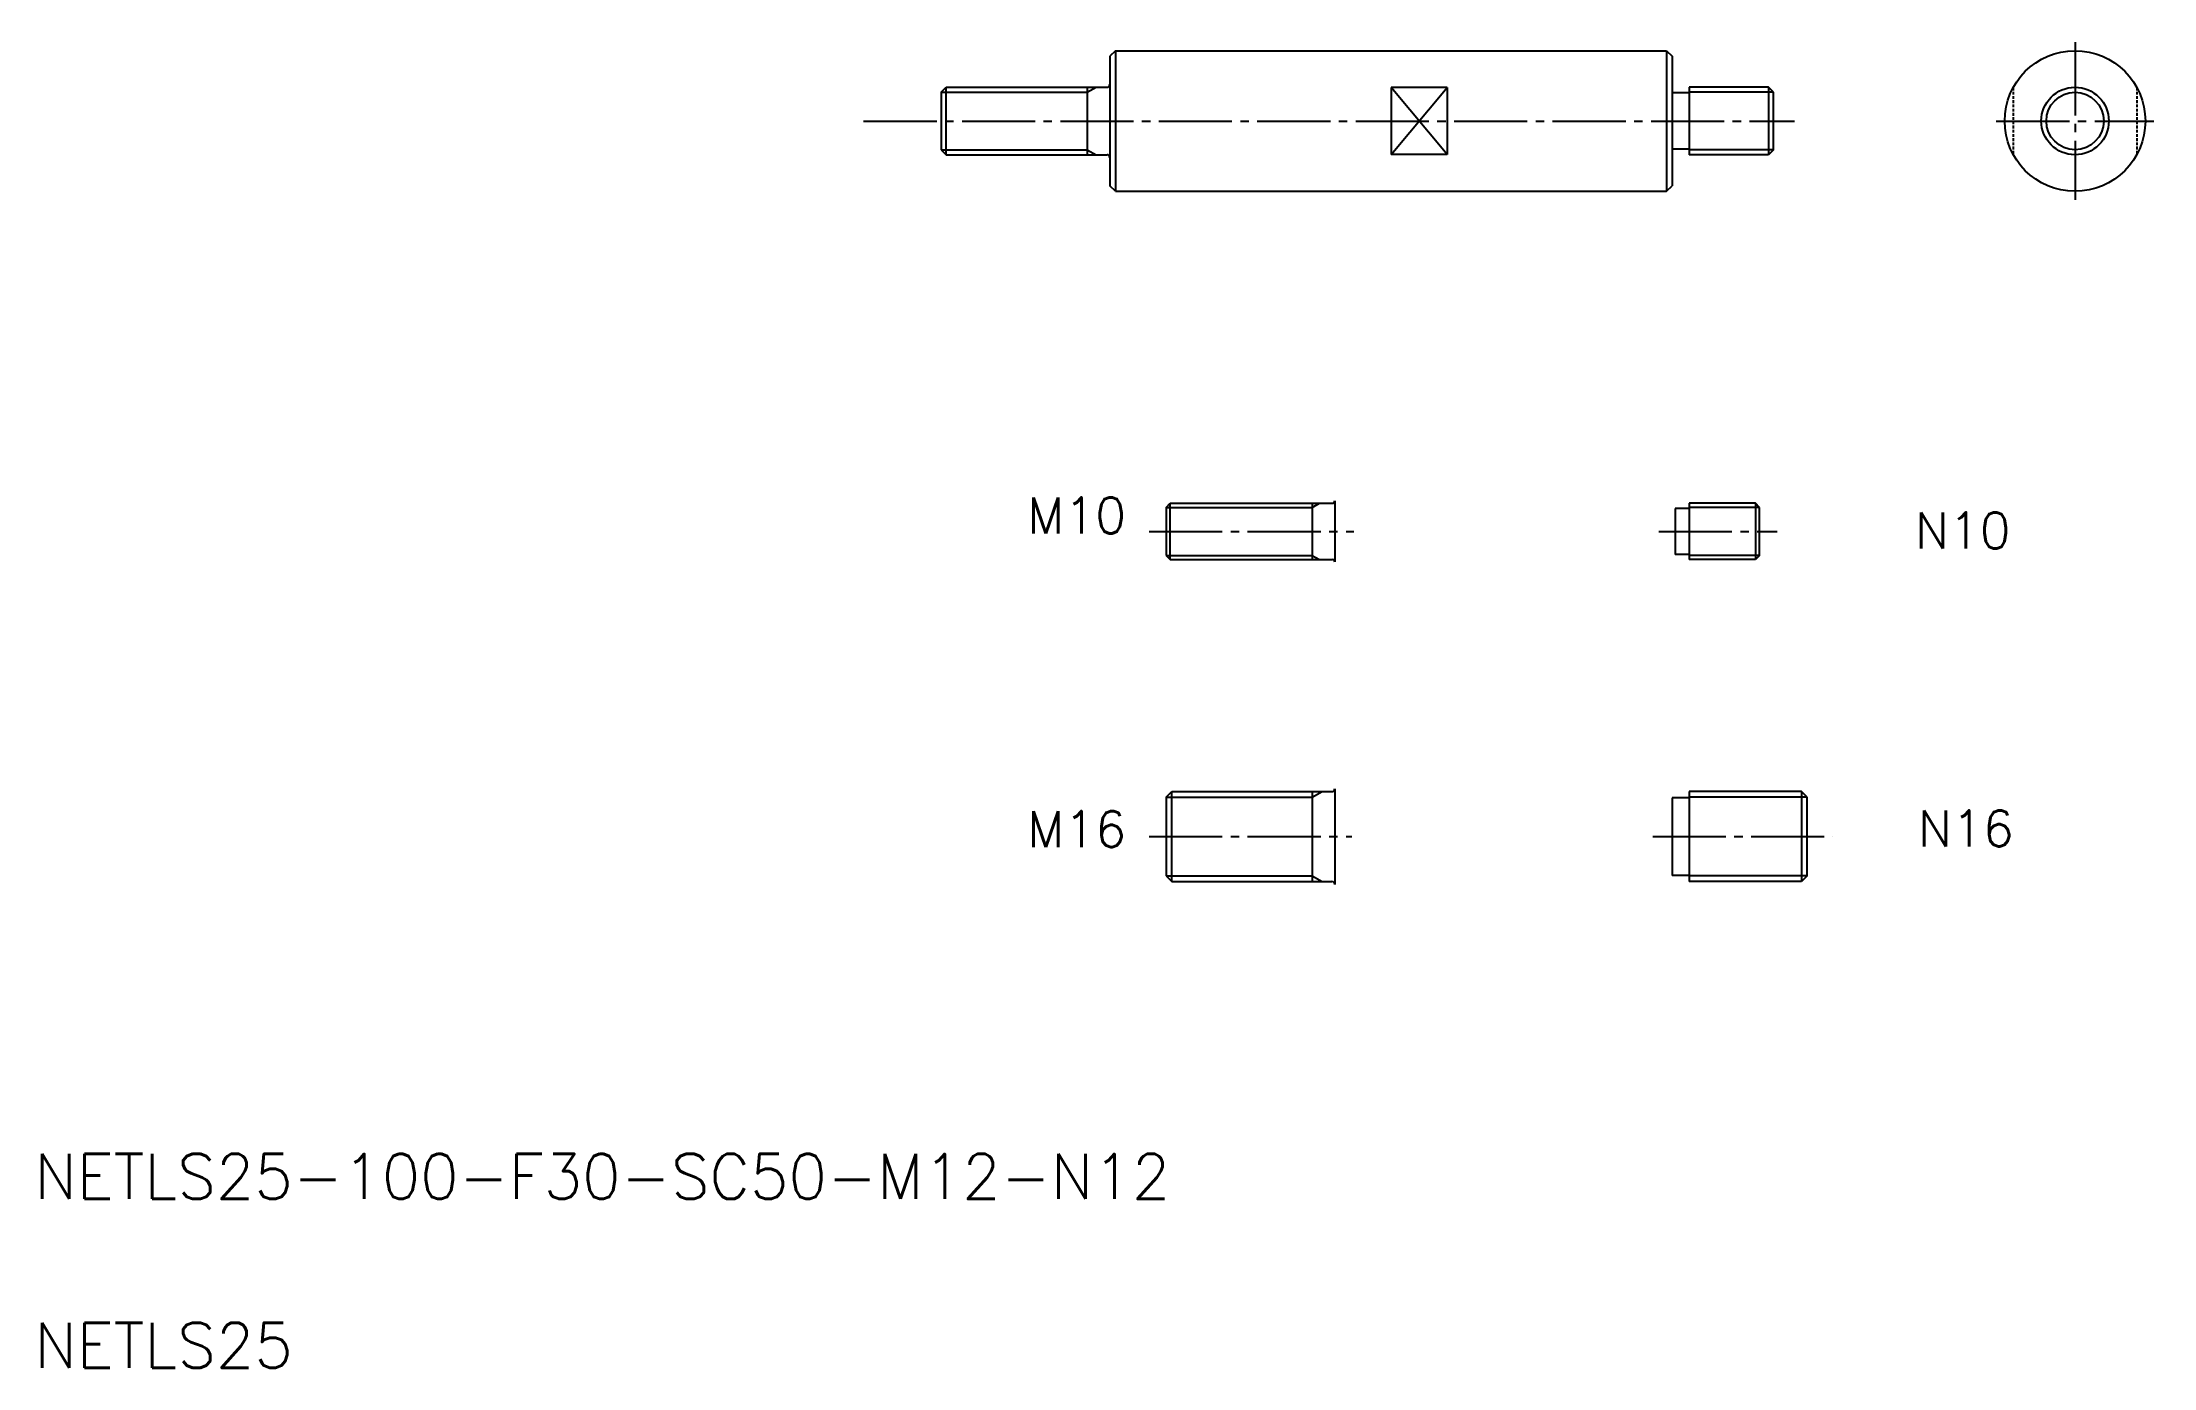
# Model space of a CAD drawing. Extents: x 21 to 397, y 20 to 256.
import ezdxf

# ---------------------------------------------------------------- set-up
doc = ezdxf.new("R2010")
doc.units = 0
doc.linetypes.add('CENTER', pattern=[17.5, 13, -1.5, 1.5, -1.5])
doc.linetypes.add('DASHED', pattern=[0.75, 0.5, -0.25])
doc.layers.get('0').update_dxf_attribs({"linetype": 'CONTINUOUS'})
doc.layers.add('CENTER', color=1, linetype='CENTER')
doc.styles.get("Standard").update_dxf_attribs({"font": 'txt', "height": 6.4, "bigfont": 'BIGFONT'})

msp = doc.modelspace()

# ---------------------------------------------------------------- linework, layer by layer
at = {"color": 7, "linetype": 'CONTINUOUS'}
for p, q in [((212.18, 254.12), (211.18, 253.12)), ((211.18, 253.12), (211.18, 230.12)), ((212.18, 254.12), (310.18, 254.12)), ((212.18, 254.12), (212.18, 229.12)), ((310.18, 254.12), (310.18, 229.12)), ((310.18, 254.12), (311.18, 253.12)), ((311.18, 253.12), (311.18, 230.12)), ((181.18, 246.72), (182.08, 247.62)), ((181.18, 246.72), (181.18, 236.52)), ((182.08, 247.62), (210.68, 247.62)), ((182.08, 235.62), (182.08, 247.62)), ((189.8, 247.62), (189.8, 247.62)), ((196.93, 247.62), (196.93, 247.62)), ((207.18, 247.62), (207.18, 235.62)), ((261.18, 247.56), (261.18, 235.68)), ((271.18, 247.56), (261.18, 247.56)), ((271.18, 247.56), (271.18, 235.68)), ((314.18, 246.6), (311.18, 246.6)), ((328.28, 247.62), (314.18, 247.62)), ((314.18, 247.62), (314.18, 235.62)), ((328.28, 247.62), (328.28, 235.62)), ((329.18, 246.72), (328.28, 247.62)), ((329.18, 236.52), (329.18, 246.72)), ((181.18, 236.52), (182.08, 235.62)), ((314.18, 236.64), (311.18, 236.64)), ((329.18, 236.52), (328.28, 235.62)), ((182.08, 235.62), (210.68, 235.62)), ((271.18, 235.68), (261.18, 235.68)), ((328.28, 235.62), (314.18, 235.62)), ((212.18, 229.12), (211.18, 230.12)), ((212.18, 229.12), (310.18, 229.12)), ((310.18, 229.12), (311.18, 230.12)), ((221.18, 172.94), (221.91, 173.67)), ((221.18, 172.94), (221.18, 164.4)), ((221.91, 173.67), (250.76, 173.67)), ((221.91, 163.67), (221.91, 173.67)), ((247.18, 173.67), (247.18, 163.67)), ((251.18, 174.09), (251.18, 163.25)), ((311.68, 172.75), (311.68, 164.59)), ((314.18, 172.75), (311.68, 172.75)), ((325.95, 173.67), (314.18, 173.67)), ((314.18, 173.67), (314.18, 163.67)), ((325.95, 173.67), (325.95, 163.67)), ((326.68, 172.94), (325.95, 173.67)), ((326.68, 164.4), (326.68, 172.94)), ((221.18, 164.4), (221.91, 163.67)), ((221.91, 163.67), (250.76, 163.67)), ((314.18, 164.59), (311.68, 164.59)), ((325.95, 163.67), (314.18, 163.67)), ((326.68, 164.4), (325.95, 163.67)), ((221.18, 121.42), (222.18, 122.42)), ((221.18, 121.42), (221.18, 107.42)), ((222.18, 106.42), (222.18, 122.42)), ((222.18, 122.42), (250.68, 122.42)), ((247.18, 122.42), (247.18, 106.42)), ((251.18, 122.92), (251.18, 105.92)), ((311.18, 121.32), (311.18, 107.52)), ((314.18, 121.32), (311.18, 121.32)), ((314.18, 122.42), (314.18, 106.42)), ((334.18, 122.42), (314.18, 122.42)), ((334.18, 122.42), (334.18, 106.42)), ((335.18, 121.42), (334.18, 122.42)), ((335.18, 107.42), (335.18, 121.42)), ((221.18, 107.42), (222.18, 106.42)), ((222.18, 106.42), (250.68, 106.42)), ((314.18, 107.52), (311.18, 107.52)), ((334.18, 106.42), (314.18, 106.42)), ((335.18, 107.42), (334.18, 106.42))]:
    msp.add_line(p, q, dxfattribs=at)
at = {"color": 3, "linetype": 'CONTINUOUS'}
for p, q in [((181.18, 246.72), (207.18, 246.72)), ((207.18, 246.72), (208.74, 247.62)), ((261.18, 235.68), (271.18, 247.56)), ((271.18, 235.68), (261.18, 247.56)), ((329.18, 246.72), (314.18, 246.72)), ((181.18, 236.52), (207.18, 236.52)), ((207.18, 236.52), (208.74, 235.62)), ((329.18, 236.52), (314.18, 236.52)), ((221.18, 172.94), (247.18, 172.94)), ((247.18, 172.94), (248.44, 173.67)), ((326.68, 172.94), (314.18, 172.94)), ((221.18, 164.4), (247.18, 164.4)), ((247.18, 164.4), (248.44, 163.67)), ((326.68, 164.4), (314.18, 164.4)), ((221.18, 121.42), (247.18, 121.42)), ((247.18, 121.42), (248.91, 122.42)), ((335.18, 121.42), (314.18, 121.42)), ((221.18, 107.42), (247.18, 107.42)), ((247.18, 107.42), (248.91, 106.42)), ((335.18, 107.42), (314.18, 107.42))]:
    msp.add_line(p, q, dxfattribs=at)
at = {"color": 3, "linetype": 'DASHED'}
for p, q in [((371.79, 247.56), (371.79, 235.68)), ((393.79, 247.56), (393.79, 235.68))]:
    msp.add_line(p, q, dxfattribs=at)
at = {"color": 7, "linetype": 'CONTINUOUS'}
for radius in [12.5, 6]:
    msp.add_circle((382.79, 241.62), radius, dxfattribs=at)
at = {"color": 3, "linetype": 'CONTINUOUS'}
msp.add_circle((382.79, 241.62), 5.1, dxfattribs=at)
at = {"color": 7, "linetype": 'CONTINUOUS'}
for centre, radius, start, end in [((210.68, 248.12), 0.5, 270, 360), ((210.68, 235.12), 0.5, 0, 90), ((250.76, 174.09), 0.417, 270, 0), ((250.76, 163.25), 0.417, 0, 90), ((250.68, 122.92), 0.5, 270, 0), ((250.68, 105.92), 0.5, 0, 90)]:
    msp.add_arc(centre, radius, start, end, dxfattribs=at)
at = {"layer": 'CENTER', "color": 1, "linetype": 'CENTER'}
for p, q in [((382.79, 255.62), (382.79, 227.62)), ((167.4, 241.62), (332.93, 241.62)), ((368.79, 241.62), (396.79, 241.62)), ((218.18, 168.67), (254.56, 168.67)), ((308.79, 168.67), (329.81, 168.67)), ((218.18, 114.42), (254.21, 114.42)), ((307.71, 114.42), (339.73, 114.42))]:
    msp.add_line(p, q, dxfattribs=at)

# ---------------------------------------------------------------- texts
at = {"color": 7, "linetype": 'CONTINUOUS'}
for s, height, p in [('M10', 6.4, (196.52, 168.32)), ('N10', 6.4, (354.33, 165.65)), ('M16', 6.4, (196.52, 112.55)), ('N16', 6.4, (354.89, 112.67)), ('NETLS25-100-F30-SC50-M12-N12', 8, (20, 50)), ('NETLS25', 8, (20, 20))]:
    msp.add_text(s, height=height, dxfattribs=at).set_placement(p)

doc.saveas('drawing.dxf')
